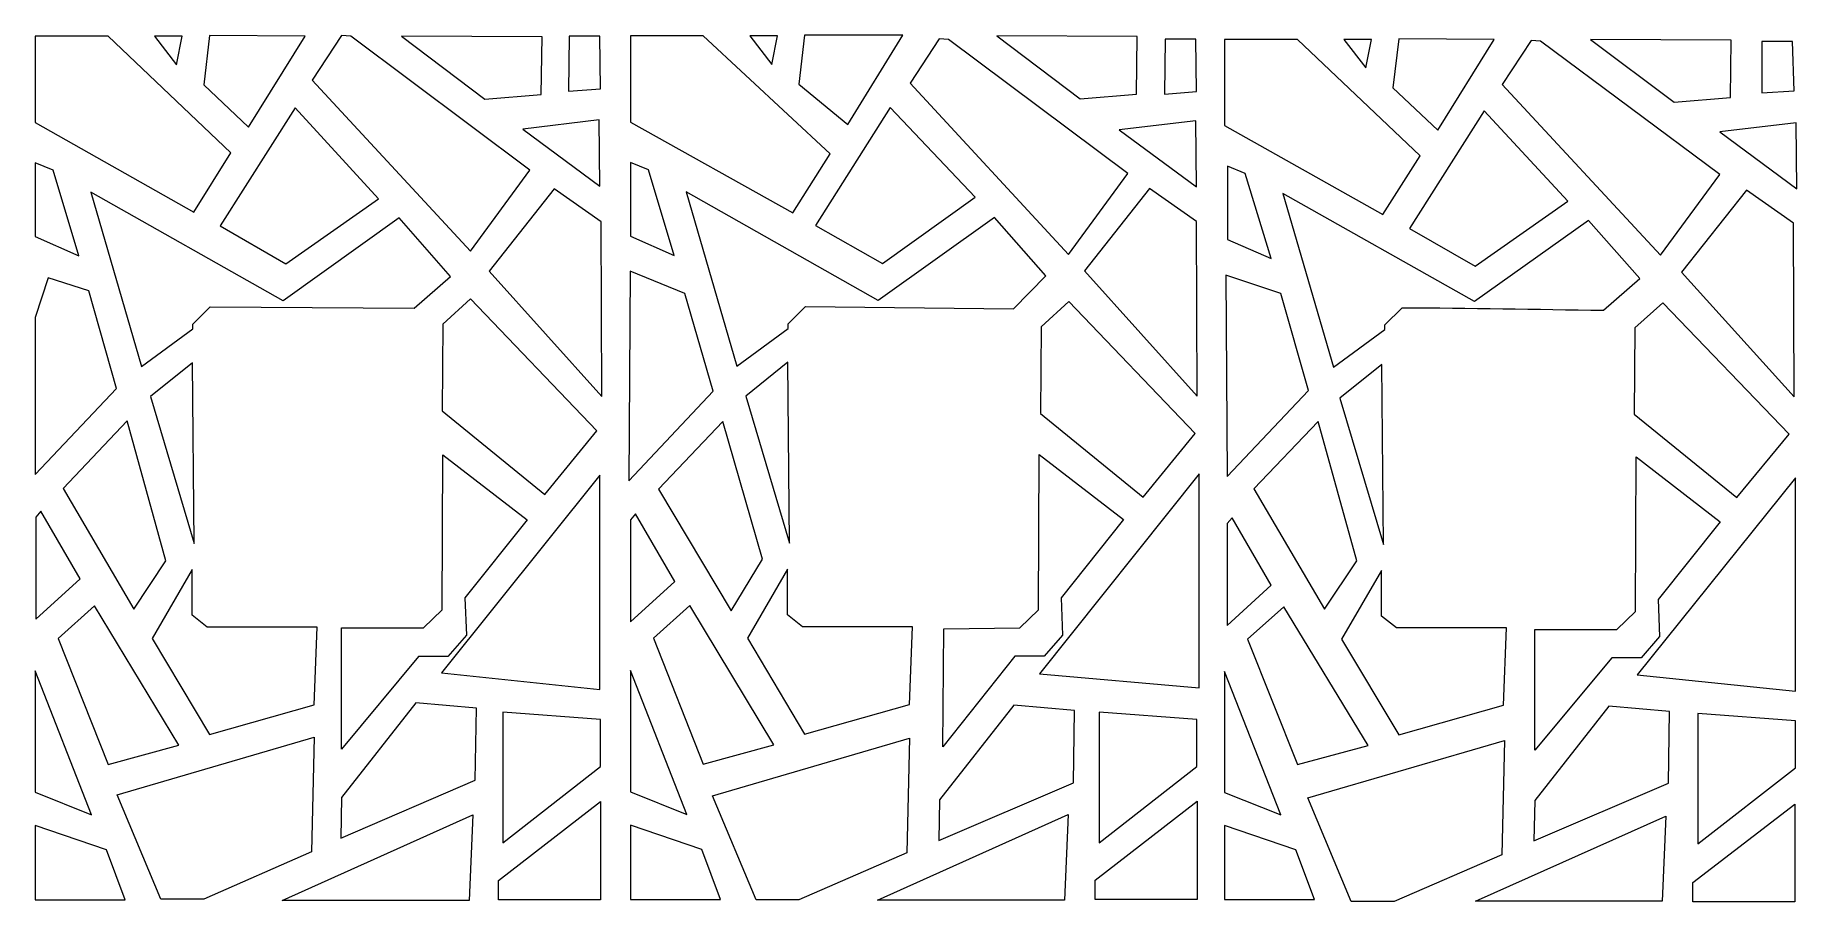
# Model space of a CAD drawing. Header units: millimetres. Extents: x -1200 to 1200, y -590 to 590.
import ezdxf

# ---------------------------------------------------------------- set-up
doc = ezdxf.new("R2010")
doc.units = ezdxf.units.MM
doc.header["$MEASUREMENT"] = 0
doc.layers.add('Layer 1', color=7, linetype='Continuous')

msp = doc.modelspace()

# ---------------------------------------------------------------- linework, layer by layer
at = {"layer": 'Layer 1', "color": 250, "lineweight": 20}
for points, knots in [([(-1200.0511, 471.1627), (-1200.0511, 471.1627), (-1200.0511, 588.5633), (-1200.0511, 588.5633), (-1200.0511, 588.5633), (-1100.8547, 588.5633), (-1100.8547, 588.5633), (-1100.8547, 588.5633), (-933.5825, 429.621), (-933.5825, 429.621), (-933.5825, 429.621), (-984.1532, 349.2468), (-984.1532, 349.2468), (-984.1532, 349.2468), (-1200.0511, 471.1627), (-1200.0511, 471.1627)], [0, 0, 0, 0, 0.2, 0.2, 0.2, 0.4, 0.4, 0.4, 0.6, 0.6, 0.6, 0.8, 0.8, 0.8, 1, 1, 1, 1]), ([(-1037.6414, 588.5633), (-1037.6414, 588.5633), (-999.7134, 588.5633), (-999.7134, 588.5633), (-999.7134, 588.5633), (-1007.4935, 549.7308), (-1007.4935, 549.7308), (-1007.4935, 549.7308), (-1037.6414, 588.5633), (-1037.6414, 588.5633)], [0, 0, 0, 0, 0.333333333, 0.333333333, 0.333333333, 0.666666667, 0.666666667, 0.666666667, 1, 1, 1, 1]), ([(-970.538, 522.6383), (-970.538, 522.6383), (-962.7579, 589.4663), (-962.7579, 589.4663), (-962.7579, 589.4663), (-832.4412, 588.5633), (-832.4412, 588.5633), (-832.4412, 588.5633), (-909.2697, 464.8411), (-909.2697, 464.8411), (-909.2697, 464.8411), (-970.538, 522.6383), (-970.538, 522.6383)], [0, 0, 0, 0, 0.25, 0.25, 0.25, 0.5, 0.5, 0.5, 0.75, 0.75, 0.75, 1, 1, 1, 1]), ([(-822.7161, 528.9599), (-822.7161, 528.9599), (-782.8431, 589.4663), (-782.8431, 589.4663), (-782.8431, 589.4663), (-770.2004, 588.5633), (-770.2004, 588.5633), (-770.2004, 588.5633), (-526.0997, 406.1409), (-526.0997, 406.1409), (-526.0997, 406.1409), (-606.8182, 295.965), (-606.8182, 295.965), (-606.8182, 295.965), (-822.7161, 528.9599), (-822.7161, 528.9599)], [0, 0, 0, 0, 0.2, 0.2, 0.2, 0.4, 0.4, 0.4, 0.6, 0.6, 0.6, 0.8, 0.8, 0.8, 1, 1, 1, 1]), ([(-587.368, 502.7705), (-587.368, 502.7705), (-701.152, 588.5633), (-701.152, 588.5633), (-701.152, 588.5633), (-509.567, 587.6602), (-509.567, 587.6602), (-509.567, 587.6602), (-510.5395, 509.0921), (-510.5395, 509.0921), (-510.5395, 509.0921), (-587.368, 502.7705), (-587.368, 502.7705)], [0, 0, 0, 0, 0.25, 0.25, 0.25, 0.5, 0.5, 0.5, 0.75, 0.75, 0.75, 1, 1, 1, 1]), ([(-473.584, 513.6075), (-473.584, 513.6075), (-472.6115, 588.5633), (-472.6115, 588.5633), (-472.6115, 588.5633), (-430.7934, 588.5633), (-430.7934, 588.5633), (-430.7934, 588.5633), (-429.8209, 517.2199), (-429.8209, 517.2199), (-429.8209, 517.2199), (-473.584, 513.6075), (-473.584, 513.6075)], [0, 0, 0, 0, 0.25, 0.25, 0.25, 0.5, 0.5, 0.5, 0.75, 0.75, 0.75, 1, 1, 1, 1]), ([(-389.0336, 471.6698), (-389.0336, 471.6698), (-389.0336, 589.0703), (-389.0336, 589.0703), (-389.0336, 589.0703), (-289.8372, 589.0703), (-289.8372, 589.0703), (-289.8372, 589.0703), (-117.2211, 428.3009), (-117.2211, 428.3009), (-117.2211, 428.3009), (-167.7917, 347.9266), (-167.7917, 347.9266), (-167.7917, 347.9266), (-389.0336, 471.6698), (-389.0336, 471.6698)], [0, 0, 0, 0, 0.2, 0.2, 0.2, 0.4, 0.4, 0.4, 0.6, 0.6, 0.6, 0.8, 0.8, 0.8, 1, 1, 1, 1]), ([(-226.6239, 589.0703), (-226.6239, 589.0703), (-188.6959, 589.0703), (-188.6959, 589.0703), (-188.6959, 589.0703), (-196.476, 550.2378), (-196.476, 550.2378), (-196.476, 550.2378), (-226.6239, 589.0703), (-226.6239, 589.0703)], [0, 0, 0, 0, 0.333333333, 0.333333333, 0.333333333, 0.666666667, 0.666666667, 0.666666667, 1, 1, 1, 1]), ([(-159.5205, 523.1454), (-159.5205, 523.1454), (-151.7404, 589.9734), (-151.7404, 589.9734), (-151.7404, 589.9734), (-17.776, 589.9734), (-17.776, 589.9734), (-17.776, 589.9734), (-92.9503, 468.6305), (-92.9503, 468.6305), (-92.9503, 468.6305), (-159.5205, 523.1454), (-159.5205, 523.1454)], [0, 0, 0, 0, 0.25, 0.25, 0.25, 0.5, 0.5, 0.5, 0.75, 0.75, 0.75, 1, 1, 1, 1]), ([(-8.1639, 524.5435), (-8.1639, 524.5435), (31.7091, 585.0499), (31.7091, 585.0499), (31.7091, 585.0499), (44.3518, 584.1469), (44.3518, 584.1469), (44.3518, 584.1469), (288.4525, 401.7245), (288.4525, 401.7245), (288.4525, 401.7245), (207.7339, 291.5486), (207.7339, 291.5486), (207.7339, 291.5486), (-8.1639, 524.5435), (-8.1639, 524.5435)], [0, 0, 0, 0, 0.2, 0.2, 0.2, 0.4, 0.4, 0.4, 0.6, 0.6, 0.6, 0.8, 0.8, 0.8, 1, 1, 1, 1]), ([(223.6495, 503.2776), (223.6495, 503.2776), (109.8655, 589.0703), (109.8655, 589.0703), (109.8655, 589.0703), (301.4505, 588.1672), (301.4505, 588.1672), (301.4505, 588.1672), (300.478, 509.5992), (300.478, 509.5992), (300.478, 509.5992), (223.6495, 503.2776), (223.6495, 503.2776)], [0, 0, 0, 0, 0.25, 0.25, 0.25, 0.5, 0.5, 0.5, 0.75, 0.75, 0.75, 1, 1, 1, 1]), ([(338.4319, 509.8122), (338.4319, 509.8122), (339.4044, 584.7679), (339.4044, 584.7679), (339.4044, 584.7679), (381.2224, 584.7679), (381.2224, 584.7679), (381.2224, 584.7679), (382.1949, 513.4245), (382.1949, 513.4245), (382.1949, 513.4245), (338.4319, 509.8122), (338.4319, 509.8122)], [0, 0, 0, 0, 0.25, 0.25, 0.25, 0.5, 0.5, 0.5, 0.75, 0.75, 0.75, 1, 1, 1, 1]), ([(420.4008, 467.2293), (420.4008, 467.2293), (420.4008, 584.1379), (420.4008, 584.1379), (420.4008, 584.1379), (519.5551, 584.1379), (519.5551, 584.1379), (519.5551, 584.1379), (686.7594, 425.8616), (686.7594, 425.8616), (686.7594, 425.8616), (636.2081, 345.8265), (636.2081, 345.8265), (636.2081, 345.8265), (420.4008, 467.2293), (420.4008, 467.2293)], [0, 0, 0, 0, 0.2, 0.2, 0.2, 0.4, 0.4, 0.4, 0.6, 0.6, 0.6, 0.8, 0.8, 0.8, 1, 1, 1, 1]), ([(582.7458, 584.1379), (582.7458, 584.1379), (620.6544, 584.1379), (620.6544, 584.1379), (620.6544, 584.1379), (612.8808, 545.4704), (612.8808, 545.4704), (612.8808, 545.4704), (582.7458, 584.1379), (582.7458, 584.1379)], [0, 0, 0, 0, 0.333333333, 0.333333333, 0.333333333, 0.666666667, 0.666666667, 0.666666667, 1, 1, 1, 1]), ([(649.8201, 518.489), (649.8201, 518.489), (657.597, 585.038), (657.597, 585.038), (657.597, 585.038), (787.862, 584.1379), (787.862, 584.1379), (787.862, 584.1379), (711.0658, 460.9348), (711.0658, 460.9348), (711.0658, 460.9348), (649.8201, 518.489), (649.8201, 518.489)], [0, 0, 0, 0, 0.25, 0.25, 0.25, 0.5, 0.5, 0.5, 0.75, 0.75, 0.75, 1, 1, 1, 1]), ([(798.4498, 522.6804), (798.4498, 522.6804), (838.3066, 582.9318), (838.3066, 582.9318), (838.3066, 582.9318), (850.9461, 582.0317), (850.9461, 582.0317), (850.9461, 582.0317), (1094.9466, 400.3743), (1094.9466, 400.3743), (1094.9466, 400.3743), (1014.2636, 290.6605), (1014.2636, 290.6605), (1014.2636, 290.6605), (798.4498, 522.6804), (798.4498, 522.6804)], [0, 0, 0, 0, 0.2, 0.2, 0.2, 0.4, 0.4, 0.4, 0.6, 0.6, 0.6, 0.8, 0.8, 0.8, 1, 1, 1, 1]), ([(1032.8351, 498.7052), (1032.8351, 498.7052), (919.0996, 584.1379), (919.0996, 584.1379), (919.0996, 584.1379), (1110.6038, 583.2408), (1110.6038, 583.2408), (1110.6038, 583.2408), (1109.6313, 504.9998), (1109.6313, 504.9998), (1109.6313, 504.9998), (1032.8351, 498.7052), (1032.8351, 498.7052)], [0, 0, 0, 0, 0.25, 0.25, 0.25, 0.5, 0.5, 0.5, 0.75, 0.75, 0.75, 1, 1, 1, 1]), ([(1152.4444, 511.4413), (1152.4444, 511.4413), (1152.3799, 581.3296), (1152.3799, 581.3296), (1152.3799, 581.3296), (1194.1785, 581.3296), (1194.1785, 581.3296), (1194.1785, 581.3296), (1196.2528, 514.2676), (1196.2528, 514.2676), (1196.2528, 514.2676), (1152.4444, 511.4413), (1152.4444, 511.4413)], [0, 0, 0, 0, 0.25, 0.25, 0.25, 0.5, 0.5, 0.5, 0.75, 0.75, 0.75, 1, 1, 1, 1]), ([(-858.699, 278.8064), (-858.699, 278.8064), (-948.1702, 330.2821), (-948.1702, 330.2821), (-948.1702, 330.2821), (-846.0564, 491.0305), (-846.0564, 491.0305), (-846.0564, 491.0305), (-732.2724, 367.3084), (-732.2724, 367.3084), (-732.2724, 367.3084), (-858.699, 278.8064), (-858.699, 278.8064)], [0, 0, 0, 0, 0.25, 0.25, 0.25, 0.5, 0.5, 0.5, 0.75, 0.75, 0.75, 1, 1, 1, 1]), ([(-45.9142, 279.3135), (-45.9142, 279.3135), (-137.1527, 330.7891), (-137.1527, 330.7891), (-137.1527, 330.7891), (-35.0389, 491.5375), (-35.0389, 491.5375), (-35.0389, 491.5375), (80.59, 369.4536), (80.59, 369.4536), (80.59, 369.4536), (-45.9142, 279.3135), (-45.9142, 279.3135)], [0, 0, 0, 0, 0.25, 0.25, 0.25, 0.5, 0.5, 0.5, 0.75, 0.75, 0.75, 1, 1, 1, 1]), ([(761.6139, 275.6802), (761.6139, 275.6802), (672.1782, 326.9398), (672.1782, 326.9398), (672.1782, 326.9398), (774.2565, 487.0161), (774.2565, 487.0161), (774.2565, 487.0161), (887.992, 363.8101), (887.992, 363.8101), (887.992, 363.8101), (761.6139, 275.6802), (761.6139, 275.6802)], [0, 0, 0, 0, 0.25, 0.25, 0.25, 0.5, 0.5, 0.5, 0.75, 0.75, 0.75, 1, 1, 1, 1]), ([(-535.8248, 462.1319), (-535.8248, 462.1319), (-431.766, 474.775), (-431.766, 474.775), (-431.766, 474.775), (-430.7934, 384.4669), (-430.7934, 384.4669), (-430.7934, 384.4669), (-535.8248, 462.1319), (-535.8248, 462.1319)], [0, 0, 0, 0, 0.333333333, 0.333333333, 0.333333333, 0.666666667, 0.666666667, 0.666666667, 1, 1, 1, 1]), ([(276.96, 460.9978), (276.96, 460.9978), (381.0188, 473.6409), (381.0188, 473.6409), (381.0188, 473.6409), (381.9914, 383.3328), (381.9914, 383.3328), (381.9914, 383.3328), (276.96, 460.9978), (276.96, 460.9978)], [0, 0, 0, 0, 0.333333333, 0.333333333, 0.333333333, 0.666666667, 0.666666667, 0.666666667, 1, 1, 1, 1]), ([(1094.9628, 458.2375), (1094.9628, 458.2375), (1198.9797, 470.8267), (1198.9797, 470.8267), (1198.9797, 470.8267), (1199.9489, 380.8966), (1199.9489, 380.8966), (1199.9489, 380.8966), (1094.9628, 458.2375), (1094.9628, 458.2375)], [0, 0, 0, 0, 0.333333333, 0.333333333, 0.333333333, 0.666666667, 0.666666667, 0.666666667, 1, 1, 1, 1]), ([(-1200.0511, 315.8328), (-1200.0511, 315.8328), (-1200.0511, 416.0748), (-1200.0511, 416.0748), (-1200.0511, 416.0748), (-1175.7382, 406.1409), (-1175.7382, 406.1409), (-1175.7382, 406.1409), (-1140.7278, 289.6434), (-1140.7278, 289.6434), (-1140.7278, 289.6434), (-1200.0511, 315.8328), (-1200.0511, 315.8328)], [0, 0, 0, 0, 0.25, 0.25, 0.25, 0.5, 0.5, 0.5, 0.75, 0.75, 0.75, 1, 1, 1, 1]), ([(-389.0336, 316.3398), (-389.0336, 316.3398), (-389.0336, 416.5818), (-389.0336, 416.5818), (-389.0336, 416.5818), (-364.7207, 406.6479), (-364.7207, 406.6479), (-364.7207, 406.6479), (-329.7103, 290.1504), (-329.7103, 290.1504), (-329.7103, 290.1504), (-389.0336, 316.3398), (-389.0336, 316.3398)], [0, 0, 0, 0, 0.25, 0.25, 0.25, 0.5, 0.5, 0.5, 0.75, 0.75, 0.75, 1, 1, 1, 1]), ([(424.3328, 311.8394), (424.3328, 311.8394), (424.3328, 411.6614), (424.3328, 411.6614), (424.3328, 411.6614), (448.6327, 401.7695), (448.6327, 401.7695), (448.6327, 401.7695), (483.6303, 285.7611), (483.6303, 285.7611), (483.6303, 285.7611), (424.3328, 311.8394), (424.3328, 311.8394)], [0, 0, 0, 0, 0.25, 0.25, 0.25, 0.5, 0.5, 0.5, 0.75, 0.75, 0.75, 1, 1, 1, 1]), ([(-1055.1466, 138.8289), (-1055.1466, 138.8289), (-1124.195, 376.3392), (-1124.195, 376.3392), (-1124.195, 376.3392), (-862.4081, 228.2579), (-862.4081, 228.2579), (-862.4081, 228.2579), (-704.0695, 341.1191), (-704.0695, 341.1191), (-704.0695, 341.1191), (-634.0486, 261.6479), (-634.0486, 261.6479), (-634.0486, 261.6479), (-683.6274, 218.474), (-683.6274, 218.474), (-683.6274, 218.474), (-961.7854, 220.1062), (-961.7854, 220.1062), (-961.7854, 220.1062), (-985.1257, 196.6261), (-985.1257, 196.6261), (-985.1257, 196.6261), (-985.1257, 190.3045), (-985.1257, 190.3045), (-985.1257, 190.3045), (-1055.1466, 138.8289), (-1055.1466, 138.8289)], [0, 0, 0, 0, 0.111111111, 0.111111111, 0.111111111, 0.222222222, 0.222222222, 0.222222222, 0.333333333, 0.333333333, 0.333333333, 0.444444444, 0.444444444, 0.444444444, 0.555555556, 0.555555556, 0.555555556, 0.666666667, 0.666666667, 0.666666667, 0.777777778, 0.777777778, 0.777777778, 0.888888889, 0.888888889, 0.888888889, 1, 1, 1, 1]), ([(-493.0342, 380.8546), (-493.0342, 380.8546), (-428.8484, 335.7006), (-428.8484, 335.7006), (-428.8484, 335.7006), (-427.8759, 98.1902), (-427.8759, 98.1902), (-427.8759, 98.1902), (-581.5329, 268.8725), (-581.5329, 268.8725), (-581.5329, 268.8725), (-493.0342, 380.8546), (-493.0342, 380.8546)], [0, 0, 0, 0, 0.25, 0.25, 0.25, 0.5, 0.5, 0.5, 0.75, 0.75, 0.75, 1, 1, 1, 1]), ([(-244.1292, 139.3359), (-244.1292, 139.3359), (-313.1775, 376.8463), (-313.1775, 376.8463), (-313.1775, 376.8463), (-51.3907, 228.7649), (-51.3907, 228.7649), (-51.3907, 228.7649), (106.948, 341.6261), (106.948, 341.6261), (106.948, 341.6261), (176.9689, 262.155), (176.9689, 262.155), (176.9689, 262.155), (132.6598, 217.5649), (132.6598, 217.5649), (132.6598, 217.5649), (-150.7679, 220.6132), (-150.7679, 220.6132), (-150.7679, 220.6132), (-174.1082, 197.1331), (-174.1082, 197.1331), (-174.1082, 197.1331), (-174.1082, 190.8115), (-174.1082, 190.8115), (-174.1082, 190.8115), (-244.1292, 139.3359), (-244.1292, 139.3359)], [0, 0, 0, 0, 0.111111111, 0.111111111, 0.111111111, 0.222222222, 0.222222222, 0.222222222, 0.333333333, 0.333333333, 0.333333333, 0.444444444, 0.444444444, 0.444444444, 0.555555556, 0.555555556, 0.555555556, 0.666666667, 0.666666667, 0.666666667, 0.777777778, 0.777777778, 0.777777778, 0.888888889, 0.888888889, 0.888888889, 1, 1, 1, 1]), ([(317.9832, 381.3617), (317.9832, 381.3617), (382.1691, 336.2076), (382.1691, 336.2076), (382.1691, 336.2076), (383.1416, 98.6973), (383.1416, 98.6973), (383.1416, 98.6973), (229.4846, 269.3796), (229.4846, 269.3796), (229.4846, 269.3796), (317.9832, 381.3617), (317.9832, 381.3617)], [0, 0, 0, 0, 0.25, 0.25, 0.25, 0.5, 0.5, 0.5, 0.75, 0.75, 0.75, 1, 1, 1, 1]), ([(568.7817, 137.9288), (568.7817, 137.9288), (499.7624, 374.446), (499.7624, 374.446), (499.7624, 374.446), (760.7544, 227.3698), (760.7544, 227.3698), (760.7544, 227.3698), (916.182, 337.7317), (916.182, 337.7317), (916.182, 337.7317), (986.1771, 258.5936), (986.1771, 258.5936), (986.1771, 258.5936), (936.6144, 215.5998), (936.6144, 215.5998), (844.5714, 216.5088), (753.9016, 218.8671), (662.1041, 218.8671), (662.1041, 218.8671), (638.7736, 195.486), (638.7736, 195.486), (638.7736, 195.486), (638.7736, 189.1914), (638.7736, 189.1914), (638.7736, 189.1914), (568.7817, 137.9288), (568.7817, 137.9288)], [0, 0, 0, 0, 0.111111111, 0.111111111, 0.111111111, 0.222222222, 0.222222222, 0.222222222, 0.333333333, 0.333333333, 0.333333333, 0.444444444, 0.444444444, 0.444444444, 0.555555556, 0.555555556, 0.555555556, 0.666666667, 0.666666667, 0.666666667, 0.777777778, 0.777777778, 0.777777778, 0.888888889, 0.888888889, 0.888888889, 1, 1, 1, 1]), ([(1131.4854, 378.8804), (1131.4854, 378.8804), (1195.6453, 333.9154), (1195.6453, 333.9154), (1195.6453, 333.9154), (1196.6179, 97.4012), (1196.6179, 97.4012), (1196.6179, 97.4012), (1043.0222, 267.3694), (1043.0222, 267.3694), (1043.0222, 267.3694), (1131.4854, 378.8804), (1131.4854, 378.8804)], [0, 0, 0, 0, 0.25, 0.25, 0.25, 0.5, 0.5, 0.5, 0.75, 0.75, 0.75, 1, 1, 1, 1]), ([(-391.4471, -16.7831), (-391.4471, -16.7831), (-389.3793, 268.7495), (-389.3793, 268.7495), (-389.3793, 268.7495), (-314.9739, 238.2938), (-314.9739, 238.2938), (-314.9739, 238.2938), (-276.4515, 105.0848), (-276.4515, 105.0848), (-276.4515, 105.0848), (-391.4471, -16.7831), (-391.4471, -16.7831)], [0, 0, 0, 0, 0.25, 0.25, 0.25, 0.5, 0.5, 0.5, 0.75, 0.75, 0.75, 1, 1, 1, 1]), ([(-1200.0511, -8.3734), (-1200.0511, -8.3734), (-1200.0511, 205.6569), (-1200.0511, 205.6569), (-1200.0511, 205.6569), (-1182.5458, 259.8417), (-1182.5458, 259.8417), (-1182.5458, 259.8417), (-1127.1126, 241.7801), (-1127.1126, 241.7801), (-1127.1126, 241.7801), (-1089.1846, 109.0272), (-1089.1846, 109.0272), (-1089.1846, 109.0272), (-1200.0511, -8.3734), (-1200.0511, -8.3734)], [0, 0, 0, 0, 0.2, 0.2, 0.2, 0.4, 0.4, 0.4, 0.6, 0.6, 0.6, 0.8, 0.8, 0.8, 1, 1, 1, 1]), ([(423.9354, -10.6986), (423.9354, -10.6986), (422.1649, 263.16), (422.1649, 263.16), (422.1649, 263.16), (496.8448, 238.4078), (496.8448, 238.4078), (496.8448, 238.4078), (534.7567, 106.2099), (534.7567, 106.2099), (534.7567, 106.2099), (423.9354, -10.6986), (423.9354, -10.6986)], [0, 0, 0, 0, 0.25, 0.25, 0.25, 0.5, 0.5, 0.5, 0.75, 0.75, 0.75, 1, 1, 1, 1]), ([(-505.6769, -35.4658), (-505.6769, -35.4658), (-645.7188, 78.3224), (-645.7188, 78.3224), (-645.7188, 78.3224), (-644.7462, 196.6261), (-644.7462, 196.6261), (-644.7462, 196.6261), (-606.8182, 230.9431), (-606.8182, 230.9431), (-606.8182, 230.9431), (-434.6835, 51.23), (-434.6835, 51.23), (-434.6835, 51.23), (-505.6769, -35.4658), (-505.6769, -35.4658)], [0, 0, 0, 0, 0.2, 0.2, 0.2, 0.4, 0.4, 0.4, 0.6, 0.6, 0.6, 0.8, 0.8, 0.8, 1, 1, 1, 1]), ([(309.4633, -39.1411), (309.4633, -39.1411), (169.4214, 74.6471), (169.4214, 74.6471), (169.4214, 74.6471), (170.394, 192.9507), (170.394, 192.9507), (170.394, 192.9507), (208.3219, 227.2678), (208.3219, 227.2678), (208.3219, 227.2678), (380.4567, 47.5547), (380.4567, 47.5547), (380.4567, 47.5547), (309.4633, -39.1411), (309.4633, -39.1411)], [0, 0, 0, 0, 0.2, 0.2, 0.2, 0.4, 0.4, 0.4, 0.6, 0.6, 0.6, 0.8, 0.8, 0.8, 1, 1, 1, 1]), ([(1118.4905, -39.5461), (1118.4905, -39.5461), (978.5036, 73.765), (978.5036, 73.765), (978.5036, 73.765), (979.4729, 191.5736), (979.4729, 191.5736), (979.4729, 191.5736), (1017.3912, 225.7467), (1017.3912, 225.7467), (1017.3912, 225.7467), (1189.4549, 46.7866), (1189.4549, 46.7866), (1189.4549, 46.7866), (1118.4905, -39.5461), (1118.4905, -39.5461)], [0, 0, 0, 0, 0.2, 0.2, 0.2, 0.4, 0.4, 0.4, 0.6, 0.6, 0.6, 0.8, 0.8, 0.8, 1, 1, 1, 1]), ([(-1042.9046, 98.0402), (-1042.9046, 98.0402), (-985.5845, 144.0853), (-985.5845, 144.0853), (-985.5845, 144.0853), (-983.6395, -102.1048), (-983.6395, -102.1048), (-983.6395, -102.1048), (-1042.9046, 98.0402), (-1042.9046, 98.0402)], [0, 0, 0, 0, 0.333333333, 0.333333333, 0.333333333, 0.666666667, 0.666666667, 0.666666667, 1, 1, 1, 1]), ([(-231.8871, 98.5472), (-231.8871, 98.5472), (-174.567, 144.5924), (-174.567, 144.5924), (-174.567, 144.5924), (-172.622, -101.5977), (-172.622, -101.5977), (-172.622, -101.5977), (-231.8871, 98.5472), (-231.8871, 98.5472)], [0, 0, 0, 0, 0.333333333, 0.333333333, 0.333333333, 0.666666667, 0.666666667, 0.666666667, 1, 1, 1, 1]), ([(577.4826, 95.67), (577.4826, 95.67), (634.7801, 141.5231), (634.7801, 141.5231), (634.7801, 141.5231), (636.7251, -103.6349), (636.7251, -103.6349), (636.7251, -103.6349), (577.4826, 95.67), (577.4826, 95.67)], [0, 0, 0, 0, 0.333333333, 0.333333333, 0.333333333, 0.666666667, 0.666666667, 0.666666667, 1, 1, 1, 1]), ([(-1065.8443, -191.6988), (-1065.8443, -191.6988), (-1162.1231, -27.3381), (-1162.1231, -27.3381), (-1162.1231, -27.3381), (-1074.5969, 64.7762), (-1074.5969, 64.7762), (-1074.5969, 64.7762), (-1022.0812, -125.7739), (-1022.0812, -125.7739), (-1022.0812, -125.7739), (-1065.8443, -191.6988), (-1065.8443, -191.6988)], [0, 0, 0, 0, 0.25, 0.25, 0.25, 0.5, 0.5, 0.5, 0.75, 0.75, 0.75, 1, 1, 1, 1]), ([(-251.822, -193.733), (-251.822, -193.733), (-350.9634, -28.2112), (-350.9634, -28.2112), (-350.9634, -28.2112), (-263.4372, 63.9032), (-263.4372, 63.9032), (-263.4372, 63.9032), (-209.1542, -123.3647), (-209.1542, -123.3647), (-209.1542, -123.3647), (-251.822, -193.733), (-251.822, -193.733)], [0, 0, 0, 0, 0.25, 0.25, 0.25, 0.5, 0.5, 0.5, 0.75, 0.75, 0.75, 1, 1, 1, 1]), ([(556.5946, -191.6148), (556.5946, -191.6148), (460.3546, -27.9411), (460.3546, -27.9411), (460.3546, -27.9411), (547.8452, 63.7861), (547.8452, 63.7861), (547.8452, 63.7861), (600.3415, -125.9659), (600.3415, -125.9659), (600.3415, -125.9659), (556.5946, -191.6148), (556.5946, -191.6148)], [0, 0, 0, 0, 0.25, 0.25, 0.25, 0.5, 0.5, 0.5, 0.75, 0.75, 0.75, 1, 1, 1, 1]), ([(-782.8431, -382.249), (-782.8431, -382.249), (-677.8117, -255.8176), (-677.8117, -255.8176), (-677.8117, -255.8176), (-637.9387, -255.8176), (-637.9387, -255.8176), (-637.9387, -255.8176), (-612.6533, -226.919), (-612.6533, -226.919), (-612.6533, -226.919), (-614.5984, -176.3464), (-614.5984, -176.3464), (-614.5984, -176.3464), (-529.9898, -69.7829), (-529.9898, -69.7829), (-529.9898, -69.7829), (-644.7462, 18.7191), (-644.7462, 18.7191), (-644.7462, 18.7191), (-645.7188, -192.6019), (-645.7188, -192.6019), (-645.7188, -192.6019), (-671.0041, -216.9851), (-671.0041, -216.9851), (-671.0041, -216.9851), (-782.8431, -216.9851), (-782.8431, -216.9851), (-782.8431, -216.9851), (-782.8431, -382.249), (-782.8431, -382.249)], [0, 0, 0, 0, 0.1, 0.1, 0.1, 0.2, 0.2, 0.2, 0.3, 0.3, 0.3, 0.4, 0.4, 0.4, 0.5, 0.5, 0.5, 0.6, 0.6, 0.6, 0.7, 0.7, 0.7, 0.8, 0.8, 0.8, 0.9, 0.9, 0.9, 1, 1, 1, 1]), ([(36.6459, -378.8436), (36.6459, -378.8436), (134.6081, -255.6946), (134.6081, -255.6946), (134.6081, -255.6946), (174.481, -255.6946), (174.481, -255.6946), (174.481, -255.6946), (199.7664, -226.796), (199.7664, -226.796), (199.7664, -226.796), (197.8214, -176.2235), (197.8214, -176.2235), (197.8214, -176.2235), (282.43, -69.6599), (282.43, -69.6599), (282.43, -69.6599), (167.6735, 18.8421), (167.6735, 18.8421), (167.6735, 18.8421), (166.7009, -192.4789), (166.7009, -192.4789), (166.7009, -192.4789), (141.4156, -216.8621), (141.4156, -216.8621), (141.4156, -216.8621), (38.0191, -218.4732), (38.0191, -218.4732), (38.0191, -218.4732), (36.6459, -378.8436), (36.6459, -378.8436)], [0, 0, 0, 0, 0.1, 0.1, 0.1, 0.2, 0.2, 0.2, 0.3, 0.3, 0.3, 0.4, 0.4, 0.4, 0.5, 0.5, 0.5, 0.6, 0.6, 0.6, 0.7, 0.7, 0.7, 0.8, 0.8, 0.8, 0.9, 0.9, 0.9, 1, 1, 1, 1]), ([(843.0206, -383.6291), (843.0206, -383.6291), (948.01, -257.7257), (948.01, -257.7257), (948.01, -257.7257), (987.8669, -257.7257), (987.8669, -257.7257), (987.8669, -257.7257), (1013.1425, -228.9502), (1013.1425, -228.9502), (1013.1425, -228.9502), (1011.1975, -178.5877), (1011.1975, -178.5877), (1011.1975, -178.5877), (1095.7738, -72.4711), (1095.7738, -72.4711), (1095.7738, -72.4711), (981.0593, 15.6588), (981.0593, 15.6588), (981.0593, 15.6588), (980.09, -194.7771), (980.09, -194.7771), (980.09, -194.7771), (954.8175, -219.0553), (954.8175, -219.0553), (954.8175, -219.0553), (843.0206, -219.0553), (843.0206, -219.0553), (843.0206, -219.0553), (843.0206, -383.6291), (843.0206, -383.6291)], [0, 0, 0, 0, 0.1, 0.1, 0.1, 0.2, 0.2, 0.2, 0.3, 0.3, 0.3, 0.4, 0.4, 0.4, 0.5, 0.5, 0.5, 0.6, 0.6, 0.6, 0.7, 0.7, 0.7, 0.8, 0.8, 0.8, 0.9, 0.9, 0.9, 1, 1, 1, 1]), ([(-646.6913, -278.3946), (-646.6913, -278.3946), (-430.7934, -9.2765), (-430.7934, -9.2765), (-430.7934, -9.2765), (-430.7934, -300.9716), (-430.7934, -300.9716), (-430.7934, -300.9716), (-646.6913, -278.3946), (-646.6913, -278.3946)], [0, 0, 0, 0, 0.333333333, 0.333333333, 0.333333333, 0.666666667, 0.666666667, 0.666666667, 1, 1, 1, 1]), ([(168.1613, -279.8017), (168.1613, -279.8017), (385.5261, -7.1283), (385.5261, -7.1283), (385.5261, -7.1283), (385.5261, -298.8235), (385.5261, -298.8235), (385.5261, -298.8235), (168.1613, -279.8017), (168.1613, -279.8017)], [0, 0, 0, 0, 0.333333333, 0.333333333, 0.333333333, 0.666666667, 0.666666667, 0.666666667, 1, 1, 1, 1]), ([(982.5326, -280.8278), (982.5326, -280.8278), (1198.3399, -12.8377), (1198.3399, -12.8377), (1198.3399, -12.8377), (1198.3399, -303.3089), (1198.3399, -303.3089), (1198.3399, -303.3089), (982.5326, -280.8278), (982.5326, -280.8278)], [0, 0, 0, 0, 0.333333333, 0.333333333, 0.333333333, 0.666666667, 0.666666667, 0.666666667, 1, 1, 1, 1]), ([(-1199.0785, -205.2451), (-1199.0785, -205.2451), (-1199.0785, -66.1706), (-1199.0785, -66.1706), (-1199.0785, -66.1706), (-1192.271, -58.0428), (-1192.271, -58.0428), (-1192.271, -58.0428), (-1138.7828, -150.1571), (-1138.7828, -150.1571), (-1138.7828, -150.1571), (-1199.0785, -205.2451), (-1199.0785, -205.2451)], [0, 0, 0, 0, 0.25, 0.25, 0.25, 0.5, 0.5, 0.5, 0.75, 0.75, 0.75, 1, 1, 1, 1]), ([(-389.0336, -208.9834), (-389.0336, -208.9834), (-389.0336, -69.9089), (-389.0336, -69.9089), (-389.0336, -69.9089), (-382.2259, -61.7811), (-382.2259, -61.7811), (-382.2259, -61.7811), (-328.7378, -153.8954), (-328.7378, -153.8954), (-328.7378, -153.8954), (-389.0336, -208.9834), (-389.0336, -208.9834)], [0, 0, 0, 0, 0.25, 0.25, 0.25, 0.5, 0.5, 0.5, 0.75, 0.75, 0.75, 1, 1, 1, 1]), ([(423.7545, -213.6428), (423.7545, -213.6428), (423.7545, -75.1503), (423.7545, -75.1503), (423.7545, -75.1503), (430.5621, -67.0586), (430.5621, -67.0586), (430.5621, -67.0586), (484.0244, -158.7859), (484.0244, -158.7859), (484.0244, -158.7859), (423.7545, -213.6428), (423.7545, -213.6428)], [0, 0, 0, 0, 0.25, 0.25, 0.25, 0.5, 0.5, 0.5, 0.75, 0.75, 0.75, 1, 1, 1, 1]), ([(-962.7579, -362.3812), (-962.7579, -362.3812), (-1040.559, -231.4344), (-1040.559, -231.4344), (-1040.559, -231.4344), (-986.0982, -137.5139), (-986.0982, -137.5139), (-986.0982, -137.5139), (-986.0982, -199.8266), (-986.0982, -199.8266), (-986.0982, -199.8266), (-965.6755, -216.082), (-965.6755, -216.082), (-965.6755, -216.082), (-815.9667, -216.169), (-815.9667, -216.169), (-815.9667, -216.169), (-819.7985, -321.7425), (-819.7985, -321.7425), (-819.7985, -321.7425), (-962.7579, -362.3812), (-962.7579, -362.3812)], [0, 0, 0, 0, 0.142857143, 0.142857143, 0.142857143, 0.285714286, 0.285714286, 0.285714286, 0.428571429, 0.428571429, 0.428571429, 0.571428571, 0.571428571, 0.571428571, 0.714285714, 0.714285714, 0.714285714, 0.857142857, 0.857142857, 0.857142857, 1, 1, 1, 1]), ([(-151.7404, -361.8741), (-151.7404, -361.8741), (-229.5414, -230.9273), (-229.5414, -230.9273), (-229.5414, -230.9273), (-175.0807, -137.0069), (-175.0807, -137.0069), (-175.0807, -137.0069), (-175.0807, -199.3195), (-175.0807, -199.3195), (-175.0807, -199.3195), (-154.658, -215.575), (-154.658, -215.575), (-154.658, -215.575), (-4.9492, -215.662), (-4.9492, -215.662), (-4.9492, -215.662), (-8.781, -321.2355), (-8.781, -321.2355), (-8.781, -321.2355), (-151.7404, -361.8741), (-151.7404, -361.8741)], [0, 0, 0, 0, 0.142857143, 0.142857143, 0.142857143, 0.285714286, 0.285714286, 0.285714286, 0.428571429, 0.428571429, 0.428571429, 0.571428571, 0.571428571, 0.571428571, 0.714285714, 0.714285714, 0.714285714, 0.857142857, 0.857142857, 0.857142857, 1, 1, 1, 1]), ([(657.597, -362.8192), (657.597, -362.8192), (579.8283, -232.4215), (579.8283, -232.4215), (579.8283, -232.4215), (634.2664, -138.8941), (634.2664, -138.8941), (634.2664, -138.8941), (634.2664, -200.9457), (634.2664, -200.9457), (634.2664, -200.9457), (654.6891, -217.1351), (654.6891, -217.1351), (654.6891, -217.1351), (804.3269, -217.2221), (804.3269, -217.2221), (804.3269, -217.2221), (800.4982, -322.3515), (800.4982, -322.3515), (800.4982, -322.3515), (657.597, -362.8192), (657.597, -362.8192)], [0, 0, 0, 0, 0.142857143, 0.142857143, 0.142857143, 0.285714286, 0.285714286, 0.285714286, 0.428571429, 0.428571429, 0.428571429, 0.571428571, 0.571428571, 0.571428571, 0.714285714, 0.714285714, 0.714285714, 0.857142857, 0.857142857, 0.857142857, 1, 1, 1, 1]), ([(-1100.8547, -403.0198), (-1100.8547, -403.0198), (-1168.9306, -231.4344), (-1168.9306, -231.4344), (-1168.9306, -231.4344), (-1119.3325, -187.1834), (-1119.3325, -187.1834), (-1119.3325, -187.1834), (-1004.576, -376.8305), (-1004.576, -376.8305), (-1004.576, -376.8305), (-1100.8547, -403.0198), (-1100.8547, -403.0198)], [0, 0, 0, 0, 0.25, 0.25, 0.25, 0.5, 0.5, 0.5, 0.75, 0.75, 0.75, 1, 1, 1, 1]), ([(-289.8372, -402.5128), (-289.8372, -402.5128), (-357.9132, -230.9273), (-357.9132, -230.9273), (-357.9132, -230.9273), (-308.315, -186.6764), (-308.315, -186.6764), (-308.315, -186.6764), (-193.5585, -376.3234), (-193.5585, -376.3234), (-193.5585, -376.3234), (-289.8372, -402.5128), (-289.8372, -402.5128)], [0, 0, 0, 0, 0.25, 0.25, 0.25, 0.5, 0.5, 0.5, 0.75, 0.75, 0.75, 1, 1, 1, 1]), ([(519.5551, -403.2898), (519.5551, -403.2898), (451.5083, -232.4215), (451.5083, -232.4215), (451.5083, -232.4215), (501.0871, -188.3565), (501.0871, -188.3565), (501.0871, -188.3565), (615.7984, -377.2085), (615.7984, -377.2085), (615.7984, -377.2085), (519.5551, -403.2898), (519.5551, -403.2898)], [0, 0, 0, 0, 0.25, 0.25, 0.25, 0.5, 0.5, 0.5, 0.75, 0.75, 0.75, 1, 1, 1, 1]), ([(-1200.0511, -440.9492), (-1200.0511, -440.9492), (-1200.0511, -275.6854), (-1200.0511, -275.6854), (-1200.0511, -275.6854), (-1123.2226, -471.654), (-1123.2226, -471.654), (-1123.2226, -471.654), (-1200.0511, -440.9492), (-1200.0511, -440.9492)], [0, 0, 0, 0, 0.333333333, 0.333333333, 0.333333333, 0.666666667, 0.666666667, 0.666666667, 1, 1, 1, 1]), ([(-389.0336, -440.4422), (-389.0336, -440.4422), (-389.0336, -275.1783), (-389.0336, -275.1783), (-389.0336, -275.1783), (-312.205, -471.1469), (-312.205, -471.1469), (-312.205, -471.1469), (-389.0336, -440.4422), (-389.0336, -440.4422)], [0, 0, 0, 0, 0.333333333, 0.333333333, 0.333333333, 0.666666667, 0.666666667, 0.666666667, 1, 1, 1, 1]), ([(420.4008, -441.0602), (420.4008, -441.0602), (420.4008, -276.4865), (420.4008, -276.4865), (420.4008, -276.4865), (497.1937, -471.636), (497.1937, -471.636), (497.1937, -471.636), (420.4008, -441.0602), (420.4008, -441.0602)], [0, 0, 0, 0, 0.333333333, 0.333333333, 0.333333333, 0.666666667, 0.666666667, 0.666666667, 1, 1, 1, 1]), ([(-783.8155, -503.2618), (-783.8155, -503.2618), (-782.8431, -448.1738), (-782.8431, -448.1738), (-782.8431, -448.1738), (-681.7017, -319.0333), (-681.7017, -319.0333), (-681.7017, -319.0333), (-599.0381, -326.2579), (-599.0381, -326.2579), (-599.0381, -326.2579), (-600.6052, -424.6667), (-600.6052, -424.6667), (-600.6052, -424.6667), (-783.8155, -503.2618), (-783.8155, -503.2618)], [0, 0, 0, 0, 0.2, 0.2, 0.2, 0.4, 0.4, 0.4, 0.6, 0.6, 0.6, 0.8, 0.8, 0.8, 1, 1, 1, 1]), ([(-563.0552, -509.5834), (-563.0552, -509.5834), (-563.0552, -331.6764), (-563.0552, -331.6764), (-563.0552, -331.6764), (-429.8209, -341.6103), (-429.8209, -341.6103), (-429.8209, -341.6103), (-429.8209, -405.7291), (-429.8209, -405.7291), (-429.8209, -405.7291), (-563.0552, -509.5834), (-563.0552, -509.5834)], [0, 0, 0, 0, 0.25, 0.25, 0.25, 0.5, 0.5, 0.5, 0.75, 0.75, 0.75, 1, 1, 1, 1]), ([(31.1017, -506.5351), (31.1017, -506.5351), (32.0742, -451.4472), (32.0742, -451.4472), (32.0742, -451.4472), (133.2155, -322.3065), (133.2155, -322.3065), (133.2155, -322.3065), (215.8791, -329.5312), (215.8791, -329.5312), (215.8791, -329.5312), (214.3121, -427.94), (214.3121, -427.94), (214.3121, -427.94), (31.1017, -506.5351), (31.1017, -506.5351)], [0, 0, 0, 0, 0.2, 0.2, 0.2, 0.4, 0.4, 0.4, 0.6, 0.6, 0.6, 0.8, 0.8, 0.8, 1, 1, 1, 1]), ([(249.4066, -509.7244), (249.4066, -509.7244), (249.4066, -331.8174), (249.4066, -331.8174), (249.4066, -331.8174), (382.6408, -341.7513), (382.6408, -341.7513), (382.6408, -341.7513), (382.6408, -405.8701), (382.6408, -405.8701), (382.6408, -405.8701), (249.4066, -509.7244), (249.4066, -509.7244)], [0, 0, 0, 0, 0.25, 0.25, 0.25, 0.5, 0.5, 0.5, 0.75, 0.75, 0.75, 1, 1, 1, 1]), ([(841.893, -506.9852), (841.893, -506.9852), (842.8623, -452.1282), (842.8623, -452.1282), (842.8623, -452.1282), (943.9649, -323.5277), (943.9649, -323.5277), (943.9649, -323.5277), (1026.5929, -330.7223), (1026.5929, -330.7223), (1026.5929, -330.7223), (1025.0259, -428.7171), (1025.0259, -428.7171), (1025.0259, -428.7171), (841.893, -506.9852), (841.893, -506.9852)], [0, 0, 0, 0, 0.2, 0.2, 0.2, 0.4, 0.4, 0.4, 0.6, 0.6, 0.6, 0.8, 0.8, 0.8, 1, 1, 1, 1]), ([(1065.1445, -510.9785), (1065.1445, -510.9785), (1065.1445, -333.8156), (1065.1445, -333.8156), (1065.1445, -333.8156), (1198.327, -343.7075), (1198.327, -343.7075), (1198.327, -343.7075), (1198.327, -407.5592), (1198.327, -407.5592), (1198.327, -407.5592), (1065.1445, -510.9785), (1065.1445, -510.9785)], [0, 0, 0, 0, 0.25, 0.25, 0.25, 0.5, 0.5, 0.5, 0.75, 0.75, 0.75, 1, 1, 1, 1]), ([(-1028.8888, -586.3453), (-1028.8888, -586.3453), (-970.538, -586.3453), (-970.538, -586.3453), (-970.538, -586.3453), (-823.6886, -522.2265), (-823.6886, -522.2265), (-823.6886, -522.2265), (-819.7985, -365.9935), (-819.7985, -365.9935), (-819.7985, -365.9935), (-1088.212, -444.5616), (-1088.212, -444.5616), (-1088.212, -444.5616), (-1028.8888, -586.3453), (-1028.8888, -586.3453)], [0, 0, 0, 0, 0.2, 0.2, 0.2, 0.4, 0.4, 0.4, 0.6, 0.6, 0.6, 0.8, 0.8, 0.8, 1, 1, 1, 1]), ([(-217.8713, -587.4794), (-217.8713, -587.4794), (-159.5205, -587.4794), (-159.5205, -587.4794), (-159.5205, -587.4794), (-12.6711, -523.3606), (-12.6711, -523.3606), (-12.6711, -523.3606), (-8.781, -367.1276), (-8.781, -367.1276), (-8.781, -367.1276), (-277.1946, -445.6957), (-277.1946, -445.6957), (-277.1946, -445.6957), (-217.8713, -587.4794), (-217.8713, -587.4794)], [0, 0, 0, 0, 0.2, 0.2, 0.2, 0.4, 0.4, 0.4, 0.6, 0.6, 0.6, 0.8, 0.8, 0.8, 1, 1, 1, 1]), ([(592.9297, -589.8766), (592.9297, -589.8766), (651.2547, -589.8766), (651.2547, -589.8766), (651.2547, -589.8766), (798.0459, -526.0249), (798.0459, -526.0249), (798.0459, -526.0249), (801.9327, -370.4459), (801.9327, -370.4459), (801.9327, -370.4459), (533.6291, -448.6869), (533.6291, -448.6869), (533.6291, -448.6869), (592.9297, -589.8766), (592.9297, -589.8766)], [0, 0, 0, 0, 0.2, 0.2, 0.2, 0.4, 0.4, 0.4, 0.6, 0.6, 0.6, 0.8, 0.8, 0.8, 1, 1, 1, 1]), ([(-568.8903, -587.2483), (-568.8903, -587.2483), (-429.8209, -587.2483), (-429.8209, -587.2483), (-429.8209, -587.2483), (-429.8209, -453.5923), (-429.8209, -453.5923), (-429.8209, -453.5923), (-568.8903, -561.059), (-568.8903, -561.059), (-568.8903, -561.059), (-568.8903, -587.2483), (-568.8903, -587.2483)], [0, 0, 0, 0, 0.25, 0.25, 0.25, 0.5, 0.5, 0.5, 0.75, 0.75, 0.75, 1, 1, 1, 1]), ([(243.8946, -586.7413), (243.8946, -586.7413), (382.9639, -586.7413), (382.9639, -586.7413), (382.9639, -586.7413), (382.9639, -453.0853), (382.9639, -453.0853), (382.9639, -453.0853), (243.8946, -560.552), (243.8946, -560.552), (243.8946, -560.552), (243.8946, -586.7413), (243.8946, -586.7413)], [0, 0, 0, 0, 0.25, 0.25, 0.25, 0.5, 0.5, 0.5, 0.75, 0.75, 0.75, 1, 1, 1, 1]), ([(-863.5616, -588.1514), (-863.5616, -588.1514), (-608.7632, -588.1514), (-608.7632, -588.1514), (-608.7632, -588.1514), (-603.9007, -471.654), (-603.9007, -471.654), (-603.9007, -471.654), (-863.5616, -588.1514), (-863.5616, -588.1514)], [0, 0, 0, 0, 0.333333333, 0.333333333, 0.333333333, 0.666666667, 0.666666667, 0.666666667, 1, 1, 1, 1]), ([(-52.5441, -587.6444), (-52.5441, -587.6444), (202.2542, -587.6444), (202.2542, -587.6444), (202.2542, -587.6444), (207.1168, -471.1469), (207.1168, -471.1469), (207.1168, -471.1469), (-52.5441, -587.6444), (-52.5441, -587.6444)], [0, 0, 0, 0, 0.333333333, 0.333333333, 0.333333333, 0.666666667, 0.666666667, 0.666666667, 1, 1, 1, 1]), ([(762.0597, -589.2855), (762.0597, -589.2855), (1016.7514, -589.2855), (1016.7514, -589.2855), (1016.7514, -589.2855), (1021.614, -473.2771), (1021.614, -473.2771), (1021.614, -473.2771), (762.0597, -589.2855), (762.0597, -589.2855)], [0, 0, 0, 0, 0.333333333, 0.333333333, 0.333333333, 0.666666667, 0.666666667, 0.666666667, 1, 1, 1, 1]), ([(1058.3756, -590.0266), (1058.3756, -590.0266), (1197.39, -590.0266), (1197.39, -590.0266), (1197.39, -590.0266), (1197.39, -456.9317), (1197.39, -456.9317), (1197.39, -456.9317), (1058.3756, -563.9482), (1058.3756, -563.9482), (1058.3756, -563.9482), (1058.3756, -590.0266), (1058.3756, -590.0266)], [0, 0, 0, 0, 0.25, 0.25, 0.25, 0.5, 0.5, 0.5, 0.75, 0.75, 0.75, 1, 1, 1, 1]), ([(-1200.0511, -587.2483), (-1200.0511, -587.2483), (-1200.0511, -486.1033), (-1200.0511, -486.1033), (-1200.0511, -486.1033), (-1102.7998, -519.5173), (-1102.7998, -519.5173), (-1102.7998, -519.5173), (-1077.5144, -587.2483), (-1077.5144, -587.2483), (-1077.5144, -587.2483), (-1200.0511, -587.2483), (-1200.0511, -587.2483)], [0, 0, 0, 0, 0.25, 0.25, 0.25, 0.5, 0.5, 0.5, 0.75, 0.75, 0.75, 1, 1, 1, 1]), ([(-389.0336, -586.7413), (-389.0336, -586.7413), (-389.0336, -485.5962), (-389.0336, -485.5962), (-389.0336, -485.5962), (-291.7822, -519.0102), (-291.7822, -519.0102), (-291.7822, -519.0102), (-266.4969, -586.7413), (-266.4969, -586.7413), (-266.4969, -586.7413), (-389.0336, -586.7413), (-389.0336, -586.7413)], [0, 0, 0, 0, 0.25, 0.25, 0.25, 0.5, 0.5, 0.5, 0.75, 0.75, 0.75, 1, 1, 1, 1]), ([(420.4008, -586.7443), (420.4008, -586.7443), (420.4008, -486.0253), (420.4008, -486.0253), (420.4008, -486.0253), (517.6133, -519.2982), (517.6133, -519.2982), (517.6133, -519.2982), (542.8889, -586.7443), (542.8889, -586.7443), (542.8889, -586.7443), (420.4008, -586.7443), (420.4008, -586.7443)], [0, 0, 0, 0, 0.25, 0.25, 0.25, 0.5, 0.5, 0.5, 0.75, 0.75, 0.75, 1, 1, 1, 1])]:
    msp.add_open_spline(points, degree=3, knots=knots, dxfattribs=at)

doc.saveas('drawing.dxf')
